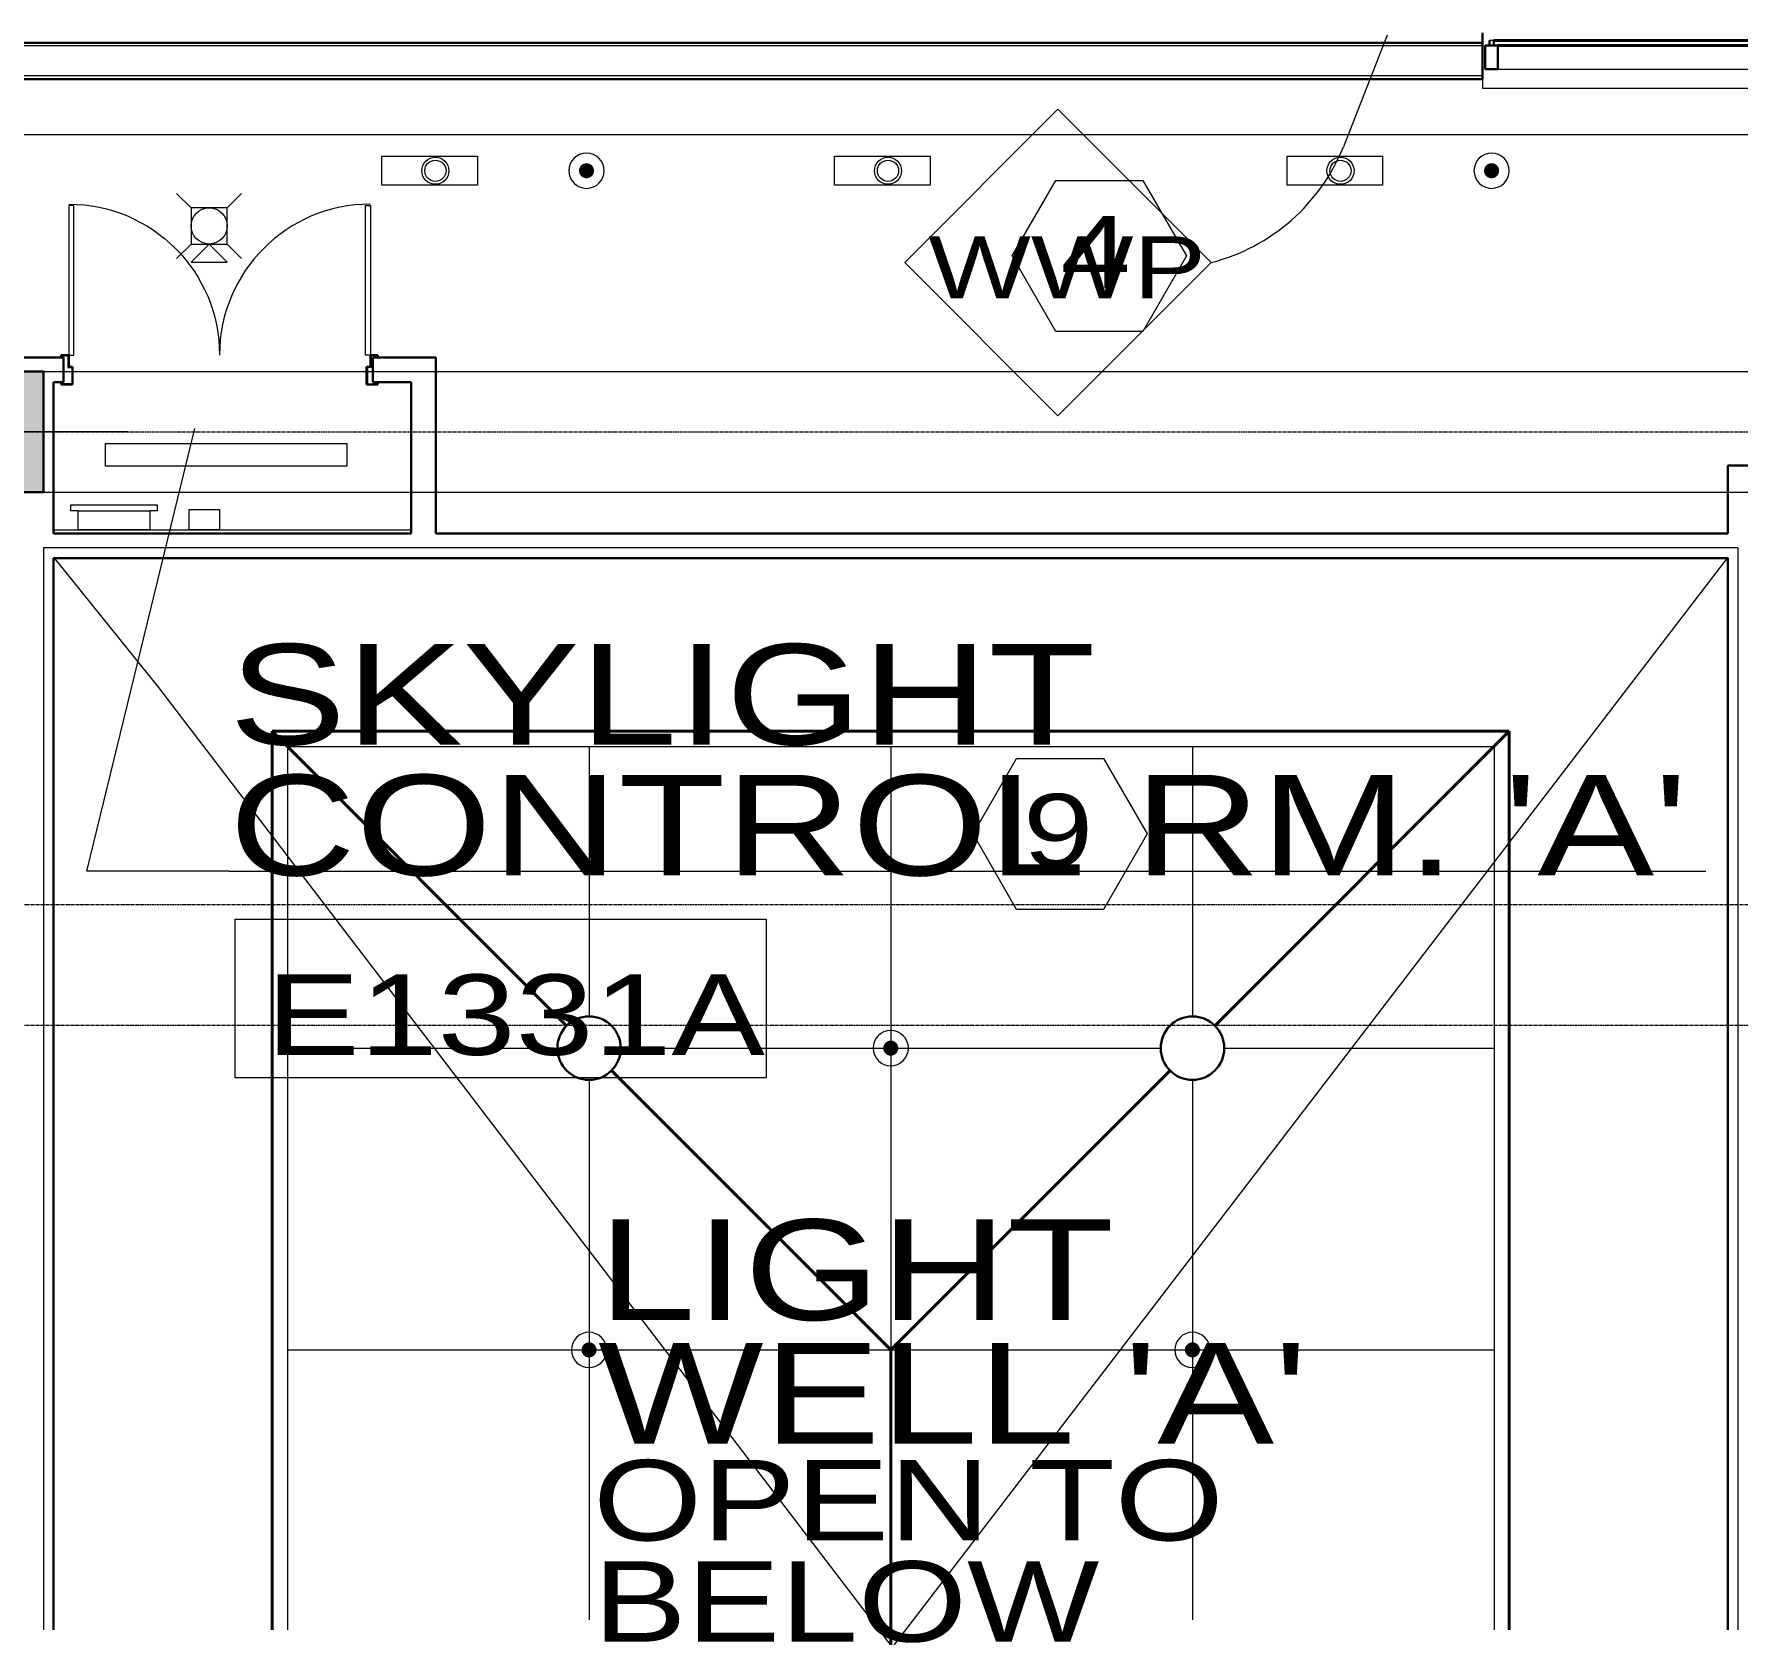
# Model space of a CAD drawing. Header units: inches. Extents: x -40190 to 0, y -3216 to 2257.
# Drawn here: x -29994.6 to -29655.7, y 784.9 to 1100.2 of the extents above; entities that cross this region are included whole.
import ezdxf
from ezdxf.enums import TextEntityAlignment as Align

# ---------------------------------------------------------------- set-up
doc = ezdxf.new("R2010")
doc.units = ezdxf.units.IN
doc.header["$LTSCALE"] = 0.5
doc.header["$MEASUREMENT"] = 0
doc.linetypes.add('A113$0$CENTER', pattern=[2, 1.25, -0.25, 0.25, -0.25])
for name, color, linetype in [('A113$0$A-ANNO-IDEN', 8, 'Continuous'), ('A113$0$A-ANNO-PATT-1-12', 8, 'Continuous'), ('A113$0$A-ANNO-PATT-13-14', 8, 'Continuous'), ('A113$0$A-ANNO-TEXT', 8, 'Continuous'), ('A113$0$A-COLS-COLS13-14', 8, 'Continuous'), ('A113$0$A-DOOR', 8, 'Continuous'), ('A113$0$A-DOOR-FRAM', 8, 'Continuous'), ('A113$0$A-FLOR-CURB', 8, 'Continuous'), ('A113$0$A-FLOR-OPN-TO-BELOW', 8, 'Continuous'), ('A113$0$A-FLOR-SLAB', 8, 'Continuous'), ('A113$0$A-GLAZ', 8, 'Continuous'), ('A113$0$A-GRID-GRDP0-15', 8, 'Continuous'), ('A113$0$A-STRUCT-ABOVE', 8, 'Continuous'), ('A113$0$A-WALL-EXTR', 8, 'Continuous'), ('A113$0$A-WALL-FULL-EXTR', 8, 'Continuous'), ('A113$0$A-WALL-FULL-INTR', 8, 'Continuous'), ('A113$0$A-WALL-INTR', 8, 'Continuous'), ('A113$0$E-PANEL', 8, 'Continuous'), ('A113$0$Level 25', 8, 'Continuous'), ('A613$0$A-ANNO-REVS-BULL', 8, 'Continuous'), ('A613$0$A-CLNG-LITE', 3, 'Continuous'), ('A613$0$A-CLNG-PATT', 8, 'Continuous'), ('A613$0$A-CLNG-SPNK', 8, 'Continuous'), ('A613$0$A-ROOF-SKYL', 8, 'Continuous'), ('A613$0$br613 - E-Lite', 8, 'Continuous'), ('A613$0$br613 - Level 37', 8, 'Continuous'), ('A613$0$E-LITE-CLNG', 3, 'Continuous'), ('XREF', 7, 'Continuous')]:
    doc.layers.add(name, color=color, linetype=linetype)
doc.styles.add('A113$0$Arial', font='arial.ttf', dxfattribs={"height": 0.076839})
doc.styles.add('A113$0$style-Arial', font='arial.ttf')
doc.styles.add('A113$0$style-WORKING', font='WORKING.shx')
doc.styles.add('A613$0$style-Arial', font='arial.ttf')

# ---------------------------------------------------------------- blocks, each defined once
blk = doc.blocks.new('A113$0$roof5win_22')
at = {"layer": 'A113$0$A-GLAZ', "linetype": 'Continuous', "lineweight": 30}
for p, q in [((0, 4.75), (0, 0)), ((0, 4.75), (2.5, 4.75)), ((0.8125, 5.75), (0.8125, 4.75)), ((1.6875, 5.75), (1.6875, 4.75)), ((2.5, 4.75), (2.5, 0)), ((0, 0), (2.5, 0))]:
    blk.add_line(p, q, dxfattribs=at)
at = {"layer": 'A113$0$A-GLAZ', "linetype": 'Continuous', "lineweight": 0}
for p, q in [((1.6875, 5.75), (0.8125, 5.75)), ((2.5, 0), (60, 0))]:
    blk.add_line(p, q, dxfattribs=at)
at = {"layer": 'A113$0$A-GLAZ', "linetype": 'Continuous', "lineweight": 40}
for p, q in [((1.6875, 5.75), (60.8125, 5.75)), ((2.5, 4.75), (60, 4.75))]:
    blk.add_line(p, q, dxfattribs=at)
blk = doc.blocks.new('*U652')
at = {"layer": 'A113$0$A-DOOR', "linetype": 'Continuous', "lineweight": 0, "extrusion": (0, 0, -1)}
blk.add_arc((240, -96.6, 0), 240, 90, 180, dxfattribs=at)
at = {"layer": 'A113$0$A-DOOR', "linetype": 'Continuous', "lineweight": 0}
blk.add_arc((240, -96.6, 0), 240, 90, 180, dxfattribs=at)
at = {"layer": 'A113$0$A-DOOR', "linetype": 'Continuous', "lineweight": 13}
for points in [[(-232, -96.6, 0), (-232, 141.4, 0), (-240, 141.4, 0), (-240, -96.6, 0)], [(232, -96.6, 0), (232, 141.4, 0), (240, 141.4, 0), (240, -96.6, 0)]]:
    blk.add_3dface(points, dxfattribs=at)
at = {"layer": 'A113$0$A-DOOR-FRAM', "linetype": 'Continuous', "lineweight": 30}
for p, q in [((-252, -96.6, 0), (-240, -96.6, 0)), ((-252, -96.6, 0), (-252, -99.6, 0)), ((-240, -96.6, 0), (-240, -115.4, 0)), ((252, -96.6, 0), (240, -96.6, 0)), ((240, -96.6, 0), (240, -115.4, 0)), ((252, -96.6, 0), (252, -99.6, 0)), ((-240, -115.4, 0), (-234, -115.4, 0)), ((-234, -115.4, 0), (-234, -143.4, 0)), ((240, -115.4, 0), (234, -115.4, 0)), ((234, -115.4, 0), (234, -143.4, 0)), ((-252, -143.4, 0), (-252, -140.4, 0)), ((-234, -143.4, 0), (-252, -143.4, 0)), ((234, -143.4, 0), (252, -143.4, 0)), ((252, -143.4, 0), (252, -140.4, 0))]:
    blk.add_line(p, q, dxfattribs=at)
at = {"layer": 'A113$0$A-DOOR-FRAM', "linetype": 'Continuous', "lineweight": 13}
for p, q in [((-252, -99.6, 0), (-250.8, -99.6, 0)), ((-250.8, -97.8, 0), (-241.2, -97.8, 0)), ((-250.8, -97.8, 0), (-250.8, -99.6, 0)), ((-241.2, -97.8, 0), (-241.2, -116.6, 0)), ((250.8, -97.8, 0), (241.2, -97.8, 0)), ((241.2, -97.8, 0), (241.2, -116.6, 0)), ((250.8, -97.8, 0), (250.8, -99.6, 0)), ((252, -99.6, 0), (250.8, -99.6, 0)), ((-241.2, -116.6, 0), (-235.2, -116.6, 0)), ((-235.2, -116.6, 0), (-235.2, -142.2, 0)), ((241.2, -116.6, 0), (235.2, -116.6, 0)), ((235.2, -116.6, 0), (235.2, -142.2, 0)), ((-250.8, -140.4, 0), (-252, -140.4, 0)), ((-250.8, -142.2, 0), (-250.8, -140.4, 0)), ((-235.2, -142.2, 0), (-250.8, -142.2, 0)), ((235.2, -142.2, 0), (250.8, -142.2, 0)), ((250.8, -142.2, 0), (250.8, -140.4, 0)), ((250.8, -140.4, 0), (252, -140.4, 0))]:
    blk.add_line(p, q, dxfattribs=at)
at = {"layer": 'A113$0$Level 25', "linetype": 'Continuous', "lineweight": 0, "extrusion": (0, 0, -1)}
blk.add_arc((240, -96.6, 0), 240, 90, 180, dxfattribs=at)
at = {"layer": 'A113$0$Level 25', "linetype": 'Continuous', "lineweight": 0}
blk.add_arc((240, -96.6, 0), 240, 90, 180, dxfattribs=at)
at = {"layer": 'A113$0$Level 25', "linetype": 'Continuous', "lineweight": 13}
for points in [[(-232, -96.6, 0), (-232, 141.4, 0), (-240, 141.4, 0), (-240, -96.6, 0)], [(232, -96.6, 0), (232, 141.4, 0), (240, 141.4, 0), (240, -96.6, 0)]]:
    blk.add_3dface(points, dxfattribs=at)
blk = doc.blocks.new('*U653')
at = {"layer": 'A113$0$E-PANEL', "linetype": 'Continuous', "lineweight": 0}
blk.add_line((-57, 10.2), (57, 10.2), dxfattribs=at)
at = {"layer": 'A113$0$E-PANEL', "linetype": 'Continuous', "lineweight": 13, "flags": 128}
for points in [[(-57, 10.2), (-68.6, 10.2), (-68.6, 19.8), (68.6, 19.8), (68.6, 10.2), (57, 10.2)], [(57, 10.2), (57, -19.8), (-57, -19.8), (-57, 10.2)]]:
    blk.add_lwpolyline(points, dxfattribs=at)
blk = doc.blocks.new('A113')
at = {"layer": 'A113$0$A-ANNO-IDEN', "lineweight": 0}
blk.add_line((-23200.4111, 933.7624), (-23178.9102, 1021.8341), dxfattribs=at)
at = {"layer": 'A113$0$A-ANNO-IDEN', "lineweight": 13}
for q in [(-23200.4111, 933.7624), (-22878.4207, 933.7624)]:
    blk.add_line((-23172.0984, 933.7624), q, dxfattribs=at)
blk.add_3dface([(-23170.8986, 924.2457), (-23065.2856, 924.2457), (-23065.2856, 892.7162), (-23170.8986, 892.7162)], dxfattribs=at)
at = {"layer": 'A113$0$A-ANNO-PATT-1-12', "lineweight": 30}
blk.add_solid([(-23209.0239, 1009.1697, -4909.5523), (-23209.0239, 1033.1697, -4909.5523), (-23233.0239, 1009.1697, -4909.5523), (-23233.0239, 1033.1697, -4909.5523)], dxfattribs=at)
at = {"layer": 'A113$0$A-ANNO-PATT-13-14', "lineweight": 30, "extrusion": (0, 0, -1)}
blk.add_solid([(23209.0239, 1009.1489, 4909.5523), (23209.0239, 1033.1489, 4909.5523), (23233.0239, 1009.1489, 4909.5523), (23233.0239, 1033.1489, 4909.5523)], dxfattribs=at)
at = {"layer": 'A113$0$A-ANNO-TEXT', "lineweight": 0}
blk.add_line((-22941.8058, 1100.0223), (-22950.4961, 1077.8378), dxfattribs=at)
blk.add_ellipse((-22986.3063, 1092.1511), major_axis=(34.2839, 17.7663), ratio=0.99778462, start_param=4.48422065, end_param=5.42373293, dxfattribs=at)
at = {"layer": 'A113$0$A-ANNO-TEXT', "lineweight": 13}
blk.add_3dface([(-23007.2643, 1024.3404), (-22976.7936, 1054.8111), (-23007.2643, 1085.2817), (-23037.7349, 1054.8111)], dxfattribs=at)
at = {"layer": 'A113$0$A-COLS-COLS13-14', "lineweight": 0}
for p, q in [((-23193.0239, 1021.1697, -4909.5523), (-23249.0239, 1021.1697, -4909.5523)), ((-23192.2739, 1021.1697, -4909.5523), (-23248.2739, 1021.1697, -4909.5523))]:
    blk.add_line(p, q, dxfattribs=at)
at = {"layer": 'A113$0$A-COLS-COLS13-14', "lineweight": 30}
blk.add_3dface([(-23233.0239, 1033.1489, -4909.5523), (-23209.0239, 1033.1489, -4909.5523), (-23209.0239, 1009.1489, -4909.5523), (-23233.0239, 1009.1489, -4909.5523)], dxfattribs=at)
at = {"layer": 'A113$0$A-FLOR-CURB', "lineweight": 0}
for p, q in [((-23729.1243, 1097.9901, 1992.7541), (-22922.8335, 1097.9901, 1992.7541)), ((-23456.0184, 1091.9901, 1992.7541), (-22922.8335, 1091.9901, 1992.7541))]:
    blk.add_line(p, q, dxfattribs=at)
at = {"layer": 'A113$0$A-FLOR-OPN-TO-BELOW', "lineweight": 0}
blk.add_line((-22874.0333, 996.2051, 1992.7541), (-23207.032, 562.1223, 1992.7541), dxfattribs=at)
at = {"layer": 'A113$0$A-FLOR-OPN-TO-BELOW', "lineweight": 0, "elevation": 1992.7541, "flags": 128}
blk.add_lwpolyline([(-23207.008, 996.2051), (-23186.162, 970.3337), (-22874.0522, 562.1218)], dxfattribs=at)
at = {"layer": 'A113$0$A-FLOR-SLAB', "lineweight": 0}
for p, q in [((-23209.0239, 998.0489, 1992.7541), (-23209.0233, 560.1223, 1992.7541)), ((-22872.0528, 998.0489, 1992.7541), (-23209.0239, 998.0489, 1992.7541)), ((-22872.0528, 998.0489, 1992.7541), (-22872.0528, 560.1223, 1992.7541))]:
    blk.add_line(p, q, dxfattribs=at)
at = {"layer": 'A113$0$A-GRID-GRDP0-15', "linetype": 'A113$0$CENTER', "lineweight": 0}
for p, q in [((-23884.5631, 1021.1697), (-20452.7577, 1021.1697)), ((-24110.5721, 927.1574), (-20437.5384, 927.1574)), ((-23884.5631, 903.1574), (-20364.9322, 903.1574))]:
    blk.add_line(p, q, dxfattribs=at)
at = {"layer": 'A113$0$A-STRUCT-ABOVE', "lineweight": 0}
for p, q in [((-23209.2258, 1033.1489, 1992.7541), (-22781.5235, 1033.1489, 1992.7541)), ((-23209.2258, 1009.1489, 1992.7541), (-22781.5235, 1009.1489, 1992.7541))]:
    blk.add_line(p, q, dxfattribs=at)
at = {"layer": 'A113$0$A-WALL-EXTR', "lineweight": 0, "elevation": 1992.7541, "flags": 128}
blk.add_lwpolyline([(-22922.8335, 1089.4865), (-22723.7703, 1089.4865)], dxfattribs=at)
at = {"layer": 'A113$0$A-WALL-FULL-EXTR', "lineweight": 30}
for p, q in [((-22922.8335, 1098.4865, 1992.7541), (-23476.7492, 1098.4901, 1992.7541)), ((-22922.8335, 1100.4901, 1992.7541), (-22922.8335, 1091.2401, 1992.7541)), ((-23360.3986, 1091.2401, 1992.7541), (-22922.8335, 1091.2401, 1992.7541))]:
    blk.add_line(p, q, dxfattribs=at)
at = {"layer": 'A113$0$A-WALL-FULL-INTR', "lineweight": 30}
for p, q in [((-23306.2717, 1035.9197, 1992.7541), (-23207.0239, 1035.9197, 1992.7541)), ((-23205.0156, 1035.9197, 1992.7541), (-23207.0239, 1035.9197, 1992.7541)), ((-23205.0156, 1035.9197, 1992.7541), (-23205.0156, 1031.0447, 1992.7541)), ((-23131.0236, 1035.9197, 1992.7541), (-23143.5156, 1035.9197, 1992.7541)), ((-23143.5156, 1035.9197, 1992.7541), (-23143.5156, 1031.0447, 1992.7541)), ((-23131.0236, 1035.9197, 1992.7541), (-23131.0235, 1000.9239, 1992.7541)), ((-23207.0239, 1000.9239, 1992.7541), (-23207.0239, 1031.0447, 1992.7541)), ((-23205.0156, 1031.0447, 1992.7541), (-23207.0239, 1031.0447, 1992.7541)), ((-23207.0156, 1031.0447, 1992.7541), (-23205.0156, 1031.0447, 1992.7541)), ((-23135.8986, 1031.0447, 1992.7541), (-23143.5156, 1031.0447, 1992.7541)), ((-23135.8986, 1031.0447, 1992.7541), (-23135.8985, 1000.9239, 1992.7541)), ((-22874.0534, 1014.4354, 1992.7541), (-22874.0534, 1000.9239, 1992.7541)), ((-22781.5235, 1014.4354, 1992.7541), (-22874.0534, 1014.4354, 1992.7541)), ((-23207.0239, 1000.9239, 1992.7541), (-23135.8985, 1000.9239, 1992.7541)), ((-23131.0235, 1000.9239, 1992.7541), (-22874.0534, 1000.9239, 1992.7541)), ((-23207.0244, 649.3399, 1992.7541), (-23207.024, 996.0489, 1992.7541)), ((-23207.024, 996.0489, 1992.7541), (-22874.0533, 996.0489, 1992.7541)), ((-22874.0533, 996.0489, 1992.7541), (-22874.0522, 562.1218, 1992.7541))]:
    blk.add_line(p, q, dxfattribs=at)
at = {"layer": 'A113$0$A-WALL-FULL-INTR', "lineweight": 0}
blk.add_line((-23207.0239, 1001.6739, 1992.7541), (-23135.8985, 1001.6739, 1992.7541), dxfattribs=at)
at = {"layer": 'A113$0$A-WALL-INTR', "lineweight": 0}
blk.add_line((-22922.8335, 1091.2401, 1992.7541), (-22922.8335, 1089.4865, 1992.7541), dxfattribs=at)
at = {"layer": 'A113$0$E-PANEL', "lineweight": 13}
blk.add_3dface([(-23180.0239, 1005.6739, 1992.7541), (-23174.0239, 1005.6739, 1992.7541), (-23174.0239, 1001.6739, 1992.7541), (-23180.0239, 1001.6739, 1992.7541)], dxfattribs=at)
at = {"layer": 'A113$0$A-GLAZ', "lineweight": 30}
blk.add_blockref('A113$0$roof5win_22', (-22922.2736, 1093.2401, 1992.7541), dxfattribs=at)
at = {"layer": 'A113$0$E-PANEL', "lineweight": 13, "xscale": 0.125, "yscale": 0.125, "zscale": 0.125}
blk.add_blockref('*U653', (-23195.0238, 1004.1439, 1992.7541), dxfattribs=at)
at = {"layer": 'A113$0$Level 25', "lineweight": 0, "extrusion": (0, 0, -1), "xscale": 0.125, "yscale": 0.125, "zscale": 0.125}
blk.add_blockref('*U652', (23174.016, 1048.4943, -1992.7542), dxfattribs=at)
at = {"layer": 'A113$0$A-ANNO-IDEN', "lineweight": 13, "attachment_point": 7, "line_spacing_factor": 0.6, "style": 'A113$0$Arial'}
for s, insert, char_height in [('\\H1x;\\W1.24688;SKYLIGHT', (-23172.0994, 958.6582), 19.999996), ("\\H1x;\\W1.24688;CONTROL RM. 'A'", (-23172.0994, 932.6582), 19.999996), ('\\H1x;\\W1.24688;E1331A', (-23164.7146, 897.0256), 15.999998), ('\\H1x;\\W1.24688;LIGHT', (-23098.7054, 844.2463), 19.999996), ("\\H1x;\\W1.24688;WELL 'A'", (-23098.7054, 819.9684), 19.999996)]:
    blk.add_mtext(s, dxfattribs=dict(at, insert=insert, char_height=char_height))
at = {"layer": 'A113$0$A-ANNO-TEXT', "lineweight": 13, "style": 'A113$0$style-WORKING', "width": 1.3125}
blk.add_text('WWP', height=12.312, dxfattribs=at).set_placement((-23033.0569, 1047.7007))
at = {"layer": 'A113$0$A-ANNO-TEXT', "lineweight": 70, "style": 'A113$0$style-Arial', "width": 1.246875}
for s, p in [('OPEN TO', (-23099.7129, 800.7108)), ('BELOW', (-23099.7129, 780.5804))]:
    blk.add_text(s, height=16, dxfattribs=at).set_placement(p)
blk = doc.blocks.new('*U975')
at = {"layer": 'A613$0$br613 - Level 37', "linetype": 'Continuous', "lineweight": 0}
for p, q in [((-3.6, 3.97), (-6.46, 6.83)), ((3.6, 3.97), (6.46, 6.83)), ((-3.6, -3.23), (-6.46, -6.09)), ((0, -3.23), (-3.6, -6.83)), ((0, -3.23), (3.6, -6.83)), ((3.6, -3.23), (6.46, -6.09)), ((-3.6, -6.83), (3.6, -6.83))]:
    blk.add_line(p, q, dxfattribs=at)
blk.add_circle((0, 0.37), 3.6, dxfattribs=at)
blk.add_3dface([(-3.6, -3.23), (3.6, -3.23), (3.6, 3.97), (-3.6, 3.97)], dxfattribs=at)
blk = doc.blocks.new('*U991')
at = {"layer": 'A613$0$A-CLNG-SPNK', "linetype": 'Continuous', "lineweight": 0, "extrusion": (0, 0, -1)}
h = blk.add_hatch(color=256, dxfattribs=at)
edge = h.paths.add_edge_path()
edge.add_arc((0, 0), 1.5, 0, 360)
blk.add_circle((0, 0), 3.5, dxfattribs=at)
blk = doc.blocks.new('*U962')
at = {"layer": 'A613$0$A-CLNG-LITE', "linetype": 'Continuous', "lineweight": 0}
for radius in [2.69, 2.11]:
    blk.add_circle((0, 0), radius, dxfattribs=at)
blk = doc.blocks.new('A613')
at = {"layer": 'A613$0$A-ANNO-REVS-BULL', "lineweight": 13, "flags": 128}
blk.add_lwpolyline([(-23007.69, 1071.12), (-22990.37, 1071.12), (-22981.71, 1056.12), (-22990.37, 1041.12), (-23007.69, 1041.12), (-23016.35, 1056.12), (-23007.69, 1071.12)], close=True, dxfattribs=at)
at = {"layer": 'A613$0$A-ANNO-REVS-BULL', "lineweight": 13, "elevation": 0.01, "flags": 128}
blk.add_lwpolyline([(-23015.5, 956.2), (-22998.18, 956.2), (-22989.52, 941.2), (-22998.18, 926.2), (-23015.5, 926.2), (-23024.16, 941.2), (-23015.5, 956.2)], close=True, dxfattribs=at)
at = {"layer": 'A613$0$A-CLNG-LITE', "lineweight": 0}
for points in [[(-23122.71, 1075.93, 2679.43), (-23122.71, 1070.18, 2679.43), (-23141.71, 1070.18, 2679.43), (-23141.71, 1075.93, 2679.43)], [(-23032.71, 1075.93, 2679.43), (-23032.71, 1070.18, 2679.43), (-23051.71, 1070.18, 2679.43), (-23051.71, 1075.93, 2679.43)], [(-22942.71, 1075.93, 2679.43), (-22942.71, 1070.18, 2679.43), (-22961.71, 1070.18, 2679.43), (-22961.71, 1075.93, 2679.43)]]:
    blk.add_3dface(points, dxfattribs=at)
at = {"layer": 'A613$0$A-CLNG-PATT', "lineweight": 13}
blk.add_line((-23354.27, 1080.24, 2679.43), (-21430.79, 1080.24, 2679.43), dxfattribs=at)
at = {"layer": 'A613$0$A-ROOF-SKYL', "lineweight": 40}
for p, q in [((-23163.52, 961.6, 2679.43), (-22917.52, 961.6, 2679.43)), ((-23163.52, 961.6, 2679.43), (-23163.52, 595.6, 2679.43)), ((-23104.98, 903.06, 2679.43), (-23163.52, 961.6, 2679.43)), ((-22976.06, 903.06, 2679.43), (-22917.52, 961.6, 2679.43)), ((-22917.52, 961.6, 2679.43), (-22917.52, 595.6, 2679.43)), ((-23040.52, 838.6, 2679.43), (-23096.06, 894.14, 2679.43)), ((-23040.52, 838.6, 2679.43), (-22984.98, 894.14, 2679.43)), ((-23040.52, 838.6, 2679.43), (-23040.52, 718.6, 2679.43))]:
    blk.add_line(p, q, dxfattribs=at)
at = {"layer": 'A613$0$A-ROOF-SKYL', "lineweight": 0}
for p, q in [((-23160.52, 958.6, 2679.43), (-22920.53, 958.6, 2679.43)), ((-23160.52, 958.6, 2679.43), (-23160.52, 598.61, 2679.43)), ((-23100.52, 958.6, 2679.43), (-23100.52, 904.91, 2679.43)), ((-23040.52, 958.6, 2679.43), (-23040.52, 838.6, 2679.43)), ((-22980.52, 958.6, 2679.43), (-22980.52, 904.91, 2679.43)), ((-22920.53, 958.6, 2679.43), (-22920.53, 598.61, 2679.43)), ((-23160.52, 898.6, 2679.43), (-23106.83, 898.6, 2679.43)), ((-23094.22, 898.6, 2679.43), (-22986.83, 898.6, 2679.43)), ((-22974.22, 898.6, 2679.43), (-22920.53, 898.6, 2679.43)), ((-23100.52, 892.3, 2679.43), (-23100.52, 784.91, 2679.43)), ((-22980.52, 892.3, 2679.43), (-22980.52, 784.91, 2679.43)), ((-23160.52, 838.6, 2679.43), (-22920.53, 838.6, 2679.43))]:
    blk.add_line(p, q, dxfattribs=at)
at = {"layer": 'A613$0$br613 - E-Lite', "lineweight": 13}
blk.add_3dface([(-23196.71, 1018.81, 2679.43), (-23148.71, 1018.81, 2679.43), (-23148.71, 1014.31, 2679.43), (-23196.71, 1014.31, 2679.43)], dxfattribs=at)
at = {"layer": 'A613$0$E-LITE-CLNG', "lineweight": 30}
for centre in [(-23100.52, 898.6, 2679.43), (-22980.52, 898.6, 2679.43)]:
    blk.add_circle(centre, 6.31, dxfattribs=at)
at = {"layer": 'A613$0$A-CLNG-LITE', "lineweight": 0}
for p in [(-23131.08, 1073.05, 2679.43), (-23041.08, 1073.05, 2679.43), (-22951.08, 1073.05, 2679.43)]:
    blk.add_blockref('*U962', p, dxfattribs=at)
at = {"layer": 'A613$0$A-CLNG-SPNK', "lineweight": 0}
for p in [(-23101.03, 1073.06, 2679.43), (-22921.03, 1073.06, 2679.43), (-23040.52, 898.6, 2679.43), (-23100.52, 838.6, 2679.43), (-22980.52, 838.6, 2679.43)]:
    blk.add_blockref('*U991', p, dxfattribs=at)
at = {"layer": 'A613$0$br613 - Level 37', "lineweight": 0}
blk.add_blockref('*U975', (-23176.08, 1061.72, 2679.43), dxfattribs=at)
at = {"layer": 'A613$0$A-ANNO-REVS-BULL', "lineweight": 13, "style": 'A613$0$style-Arial', "width": 1.246876}
for s, p in [('4', (-22999.8, 1056.87)), ('9', (-23007.23, 941.95, 0.01))]:
    blk.add_text(s, height=14.4, dxfattribs=at).set_placement(p, align=Align.MIDDLE_CENTER)

msp = doc.modelspace()

# ---------------------------------------------------------------- block references
at = {"layer": 'XREF'}
for name in ['A113', 'A613']:
    msp.add_blockref(name, (-6783.71, 0), dxfattribs=at)

doc.saveas('drawing.dxf')
